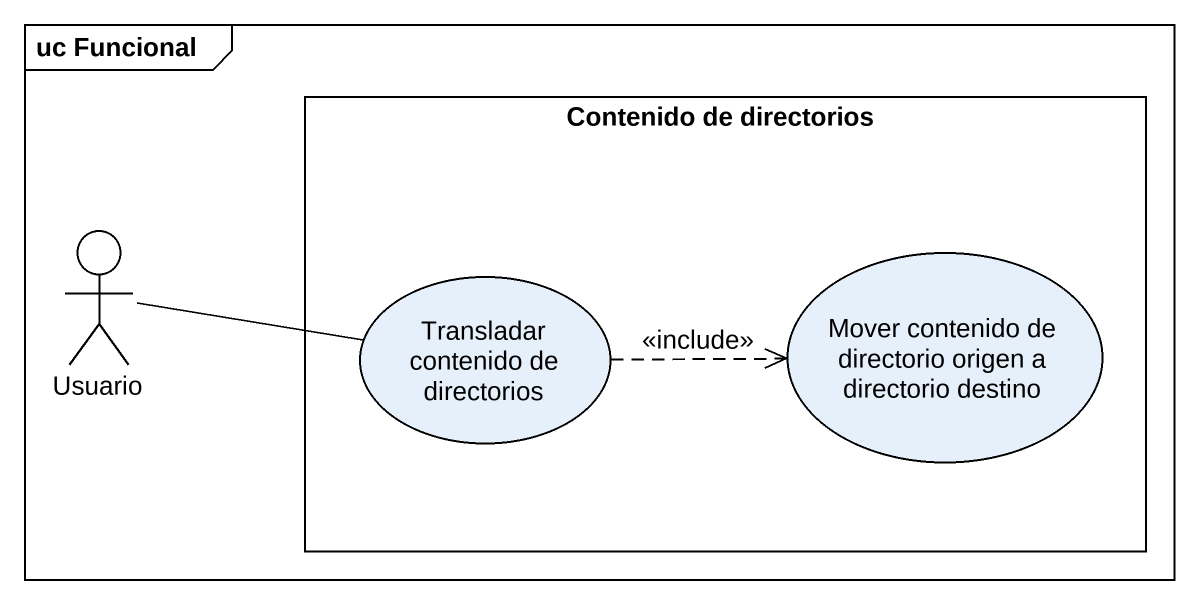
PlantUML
@startuml
mainframe uc Funcional
rectangle "Contenido de directorios" as Contenido_de_directorios {
  usecase "Transladar contenido de directorios" as Transladar_contenido_de
  usecase "Mover contenido de directorio origen a directorio destino" as Mover_contenido_de
}
actor Usuario
Usuario -right- Transladar_contenido_de
Transladar_contenido_de .right.> Mover_contenido_de : <<include>>
@enduml
